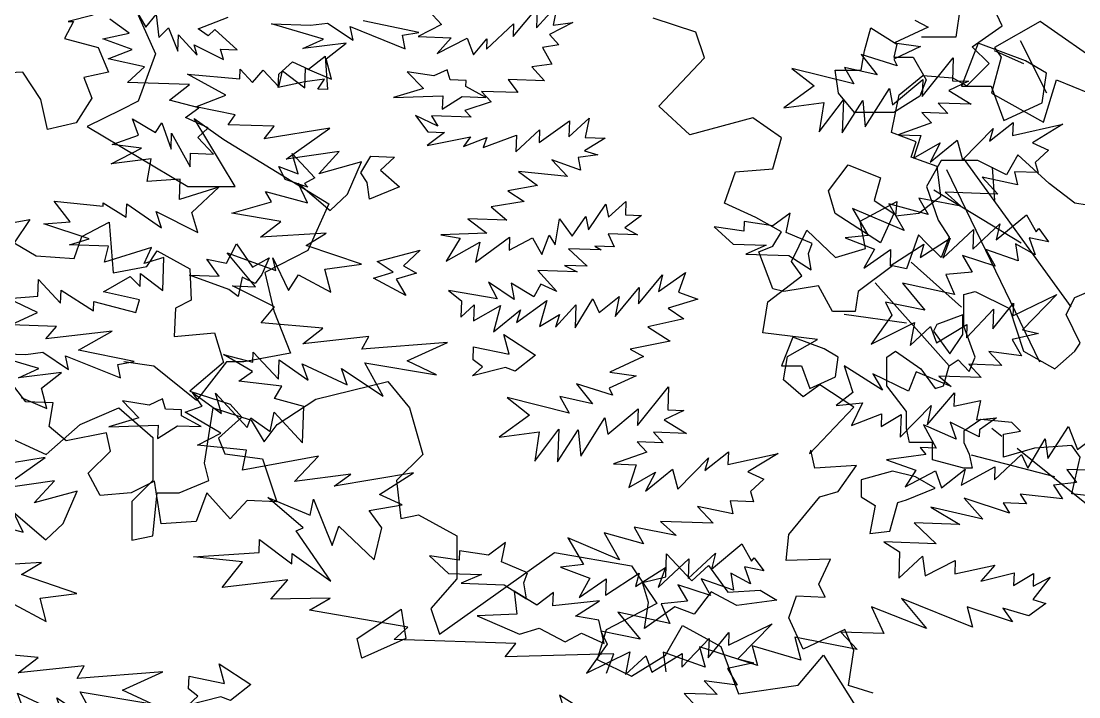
# Model space of a CAD drawing. Header units: inches. Extents: x -11 to 128, y 7 to 56.
# Drawn here: x 15.6668 to 16.0518, y 22.8188 to 23.0647 of the extents above; entities that cross this region are included whole.
import ezdxf

# ---------------------------------------------------------------- set-up
doc = ezdxf.new("R2010")
doc.units = ezdxf.units.IN
doc.header["$MEASUREMENT"] = 0
doc.layers.add('CAY', color=94, linetype='Continuous')
doc.layers.add('CAY-3', color=61, linetype='Continuous')
picture_1 = doc.add_image_def('image1.jpg', size_in_pixel=(1680, 1093))

# ---------------------------------------------------------------- blocks, each defined once
blk = doc.blocks.new('A$C76451831')
at = {"layer": 'CAY'}
for p, q in [((3764.02, 1772.81), (3822.39, 1786.97)), ((3822.39, 1786.97), (3840.08, 1765.74)), ((3732.77, 1752.17), (3764.02, 1772.81)), ((3572.98, 1752.17), (3604.23, 1765.74)), ((3604.23, 1765.74), (3631.94, 1741.55)), ((3673.8, 1720.91), (3680.88, 1765.74)), ((3680.88, 1765.74), (3711.54, 1755.71)), ((3840.08, 1765.74), (3850.69, 1727.98)), ((3545.27, 1727.98), (3572.98, 1752.17)), ((3711.54, 1755.71), (3722.15, 1738.01)), ((3722.15, 1738.01), (3732.77, 1752.17)), ((3507.53, 1745.09), (3545.27, 1727.98)), ((3631.94, 1741.55), (3631.94, 1706.75)), ((3850.69, 1727.98), (3829.46, 1706.75)), ((3677.34, 1706.75), (3673.8, 1720.91)), ((3631.94, 1706.75), (3614.84, 1689.64)), ((3653.17, 1696.72), (3677.34, 1706.75)), ((3829.46, 1706.75), (3833, 1676.08)), ((3614.84, 1689.64), (3614.84, 1658.38)), ((3631.94, 1661.92), (3635.48, 1696.72)), ((3635.48, 1696.72), (3653.17, 1696.72)), ((3833, 1676.08), (3847.15, 1679.03)), ((3847.15, 1679.03), (3878.4, 1661.92)), ((3614.84, 1658.38), (3631.94, 1661.92)), ((3878.4, 1661.92), (3878.4, 1627.12)), ((3864.25, 1582.29), (3957.41, 1648.35)), ((3957.41, 1648.35), (4019.91, 1637.74)), ((4019.91, 1637.74), (4040.55, 1607.06)), ((3878.4, 1627.12), (3857.18, 1602.93)), ((4040.55, 1607.06), (3999.28, 1585.83)), ((3857.18, 1602.93), (3864.25, 1582.29)), ((4047.62, 1565.18), (4061.19, 1589.37)), ((4061.19, 1589.37), (4092.44, 1572.26)), ((3999.28, 1585.83), (3992.2, 1561.64)), ((4092.44, 1572.26), (4106.59, 1533.92)), ((3992.2, 1561.64), (4019.91, 1548.08)), ((4019.91, 1548.08), (4047.62, 1565.18)), ((4154.94, 1541), (4175.57, 1565.18)), ((4175.57, 1565.18), (4217.44, 1499.12)), ((4106.59, 1533.92), (4154.94, 1541)), ((2009.28, 881.69), (1985.53, 892.25)), ((2027.76, 857.92), (2006.64, 900.17)), ((2047.68, 684.5), (1960.21, 805.07)), ((1985.76, 770.86), (1983.84, 797.94)), ((2022.33, 639.81), (1946.85, 795.64)), ((2006.99, 736.26), (1936.23, 779.12)), ((1958.78, 684.36), (1917.81, 720.82)), ((1948.81, 636.77), (1888.67, 704.01)), ((1914.22, 671.37), (1863.51, 678.45)), ((1991.49, 579.54), (1983.4, 586.04)), ((2041.19, 539.64), (2003.71, 569.74)), ((2034.5, 546.71), (1966.89, 564.41)), ((2089.93, 500.71), (2041.19, 539.64)), ((5683.65, 539.8), (5680.11, 515.62)), ((5125.31, 526.29), (5156.99, 525.18)), ((5167.47, 513.94), (5125.31, 526.29)), ((5156.99, 525.18), (5170.65, 526.97)), ((5170.65, 526.97), (5191.46, 513.1)), ((5189.12, 524.06), (5233.82, 506.18)), ((5191.46, 513.1), (5189.12, 524.06)), ((5244.7, 519.4), (5199.71, 528.68)), ((5657.66, 523.56), (5630.49, 510.91)), ((5646.99, 529.38), (5657.66, 523.56)), ((5231.48, 517.14), (5244.7, 519.4)), ((5233.82, 506.18), (5231.48, 517.14)), ((5680.11, 515.62), (5652.4, 515.62)), ((5150.9, 506.35), (5167.47, 513.94)), ((5185.94, 510.57), (5150.9, 506.35)), ((5169.64, 497.99), (5185.94, 510.57)), ((5651.68, 507.91), (5630.03, 497.78)), ((5630.49, 510.91), (5651.68, 507.91)), ((5174.04, 481.52), (5169.64, 497.99)), ((5632.55, 492.25), (5603.42, 501.43)), ((5603.42, 501.43), (5616.44, 485.11)), ((5630.03, 497.78), (5632.55, 492.25)), ((5652.99, 467.51), (5678.1, 498.82)), ((5678.1, 498.82), (5677.45, 480.26)), ((5099.74, 481.85), (5100.01, 489.54)), ((5100.01, 489.54), (5110.05, 478.77)), ((5110.05, 478.77), (5118.57, 488.9)), ((5118.57, 488.9), (5131.23, 475.31)), ((5152.5, 474.56), (5153.06, 490.41)), ((5153.06, 490.41), (5174.04, 481.52)), ((5597.6, 477.61), (5547.29, 490.25)), ((5547.29, 490.25), (5565.37, 476.01)), ((5589.92, 491.02), (5597.6, 477.61)), ((5616.44, 485.11), (5589.92, 491.02)), ((5057.27, 485.6), (5099.74, 481.85)), ((5088.4, 468.64), (5057.27, 485.6)), ((5131.23, 475.31), (5134.41, 488.34)), ((5134.41, 488.34), (5152.5, 474.56)), ((5628.73, 460.65), (5653.46, 481.1)), ((5653.46, 481.1), (5652.99, 467.51)), ((5677.45, 480.26), (5690.58, 479.8)), ((5565.37, 476.01), (5540.74, 458.29)), ((5606.81, 442.83), (5626.47, 473.88)), ((5626.47, 473.88), (5628.73, 460.65)), ((5690.58, 479.8), (5674.45, 472.2)), ((5674.45, 472.2), (5692.64, 461.14)), ((5064.05, 459.07), (5088.4, 468.64)), ((5569.51, 438.7), (5589, 464.76)), ((5589, 464.76), (5588.07, 438.05)), ((5588.07, 438.05), (5604.84, 464.21)), ((5604.84, 464.21), (5606.81, 442.83)), ((5096, 452.51), (5064.05, 459.07)), ((5540.74, 458.29), (5573.06, 462.6)), ((5573.06, 462.6), (5569.51, 438.7)), ((5665.94, 462.08), (5673.8, 453.64)), ((5692.64, 461.14), (5665.94, 462.08)), ((5062.55, 449.63), (5086.72, 432.52)), ((5090.28, 444.55), (5096, 452.51)), ((5660.39, 445.95), (5633.33, 436.47)), ((5652.53, 454.38), (5660.39, 445.95)), ((5673.8, 453.64), (5652.53, 454.38)), ((5707.46, 431.16), (5726.57, 446.36)), ((5726.57, 446.36), (5726.2, 435.94)), ((5127.39, 443.26), (5090.28, 444.55)), ((5119.34, 433.11), (5127.39, 443.26)), ((5172.65, 441.67), (5119.34, 433.11)), ((5137.34, 416.61), (5172.65, 441.67)), ((5685.63, 416.05), (5710.54, 441.48)), ((5710.54, 441.48), (5707.46, 431.16)), ((5726.2, 435.94), (5766.85, 444.95)), ((5766.85, 444.95), (5742.31, 429.94)), ((5633.33, 436.47), (5651.88, 435.82)), ((5651.88, 435.82), (5645.8, 417.45)), ((5645.8, 417.45), (5667.53, 429.83)), ((5659.29, 414.25), (5681.21, 432.08)), ((5667.53, 429.83), (5659.29, 414.25)), ((5681.21, 432.08), (5685.63, 416.05)), ((5742.31, 429.94), (5755.24, 424.05)), ((5180.15, 422.83), (5137.34, 416.61)), ((5163.66, 404.81), (5180.15, 422.83)), ((5755.24, 424.05), (5744.47, 414)), ((5198.44, 414.48), (5163.66, 404.81)), ((5187.1, 388.13), (5198.44, 414.48)), ((5744.47, 414), (5746.9, 405.75)), ((5746.9, 405.75), (5727.89, 406.42)), ((5727.89, 406.42), (5730.24, 395.91)), ((5154.68, 381.1), (5147.08, 397.23)), ((5147.08, 397.23), (5173.04, 375.02)), ((5701.45, 401.9), (5714.12, 388.31)), ((5730.24, 395.91), (5701.45, 401.9)), ((5120.57, 390.45), (5154.68, 381.1)), ((5125.26, 382.13), (5120.57, 390.45)), ((5173.04, 375.02), (5187.1, 388.13)), ((5714.12, 388.31), (5671.57, 389.8)), ((5671.57, 389.8), (5684.32, 378.47)), ((5093.21, 372.82), (5125.26, 382.13)), ((5171.94, 380.31), (5154.84, 342.56)), ((5625.93, 380.51), (5638.32, 358.77)), ((5657.8, 371.69), (5625.93, 380.51)), ((5650.11, 385.11), (5657.8, 371.69)), ((5684.32, 378.47), (5650.11, 385.11)), ((5132.85, 366), (5093.21, 372.82)), ((5596.34, 376.56), (5609.18, 354.8)), ((5638.32, 358.77), (5596.34, 376.56)), ((5712.82, 351.18), (5737.55, 371.63)), ((5737.55, 371.63), (5745.22, 357.76)), ((5116.55, 353.42), (5132.85, 366)), ((5693.98, 343.68), (5715.99, 364.22)), ((5715.99, 364.22), (5712.82, 351.18)), ((5745.22, 357.76), (5747.58, 360.4)), ((5747.58, 360.4), (5755.36, 349.7)), ((5169.68, 356.55), (5116.55, 353.42)), ((5153.48, 346.69), (5169.68, 356.55)), ((5609.18, 354.8), (5590.52, 352.74)), ((5590.52, 352.74), (5614.23, 343.75)), ((5651.15, 337.02), (5675.71, 352.48)), ((5669.71, 336.37), (5694.53, 359.53)), ((5675.71, 352.48), (5669.71, 336.37)), ((5694.53, 359.53), (5693.98, 343.68)), ((5755.36, 349.7), (5739.62, 352.97)), ((5739.62, 352.97), (5744.58, 339.2)), ((5198.26, 331.53), (5153.48, 346.69)), ((5614.23, 343.75), (5605.53, 328.18)), ((5605.53, 328.18), (5627.35, 343.29)), ((5626.89, 330.16), (5654.25, 347.79)), ((5627.35, 343.29), (5626.89, 330.16)), ((5654.25, 347.79), (5651.15, 337.02)), ((5730.81, 334.24), (5704.39, 343.32)), ((5704.39, 343.32), (5712.08, 329.9)), ((5744.58, 339.2), (5728.57, 347.91)), ((5728.57, 347.91), (5730.81, 334.24)), ((5112.43, 313.22), (5089.38, 340.77)), ((5089.38, 340.77), (5128.75, 326.25)), ((5154.84, 342.56), (5120.06, 324.86)), ((5126.39, 336.76), (5139.05, 310.02)), ((5128.75, 326.25), (5126.39, 336.76)), ((5712.08, 329.9), (5685.64, 338.53)), ((5685.64, 338.53), (5693.33, 325.12)), ((5168.67, 327.57), (5198.26, 331.53)), ((5173.45, 308.82), (5168.67, 327.57)), ((5120.06, 324.86), (5127.13, 293.6)), ((5139.05, 310.02), (5147.21, 322.88)), ((5147.21, 322.88), (5173.45, 308.82)), ((5693.33, 325.12), (5671.96, 323.14)), ((5671.96, 323.14), (5679.1, 307.03)), ((5093.87, 313.86), (5112.43, 313.22)), ((5127.72, 296.82), (5093.87, 313.86)), ((5636.83, 316.21), (5655.1, 294.27)), ((5679.1, 307.03), (5636.83, 316.21)), ((5623.15, 300.82), (5628.22, 290.22)), ((5655.1, 294.27), (5623.15, 300.82)), ((5726.53, 289.51), (5762.02, 306.85)), ((5762.02, 306.85), (5734.29, 278.35)), ((5116.85, 284.05), (5127.72, 296.82)), ((5127.13, 293.6), (5140.69, 259.39)), ((5688.75, 271.78), (5710.86, 295.04)), ((5710.31, 279.19), (5726.89, 299.92)), ((5710.86, 295.04), (5710.31, 279.19)), ((5726.89, 299.92), (5726.53, 289.51)), ((5166.99, 279.58), (5116.85, 284.05)), ((5628.22, 290.22), (5611.54, 266.77)), ((5611.54, 266.77), (5646.58, 284.14)), ((5646.58, 284.14), (5643.22, 265.67)), ((5150.69, 267), (5166.99, 279.58)), ((5643.22, 265.67), (5659.62, 280.96)), ((5659.62, 280.96), (5664.59, 267.64)), ((5664.59, 267.64), (5689.13, 282.65)), ((5689.13, 282.65), (5688.75, 271.78)), ((5747.32, 275.18), (5725.86, 270.49)), ((5734.29, 278.35), (5747.32, 275.18)), ((5204.37, 272.83), (5150.69, 267)), ((5198.57, 262.61), (5204.37, 272.83)), ((5268.09, 267.89), (5198.57, 262.61)), ((5235.4, 253.16), (5268.09, 267.89)), ((5725.86, 270.49), (5733.55, 257.07)), ((5110.03, 244.39), (5086.5, 258.36)), ((5086.5, 258.36), (5110.3, 252.09)), ((5140.69, 259.39), (5102.96, 252.31)), ((5110.3, 252.09), (5110.58, 260.24)), ((5110.58, 260.24), (5131.11, 238.22)), ((5733.55, 257.07), (5706.94, 260.72)), ((5706.94, 260.72), (5717.43, 249.48)), ((5029.84, 248.77), (5005.67, 252.31)), ((5064.63, 221.05), (5029.84, 248.77)), ((5088.81, 252.31), (5064.63, 221.05)), ((5102.96, 252.31), (5088.81, 252.31)), ((5131.11, 238.22), (5131.66, 254.07)), ((5131.66, 254.07), (5155.1, 237.38)), ((5155.1, 237.38), (5150.12, 250.7)), ((5150.12, 250.7), (5186.68, 233.56)), ((5200.91, 251.65), (5259.03, 241.91)), ((5215.82, 224.38), (5200.91, 251.65)), ((5259.03, 241.91), (5235.4, 253.16)), ((5620.65, 229.28), (5589.62, 248.95)), ((5589.62, 248.95), (5596.57, 227.4)), ((5717.43, 249.48), (5690.72, 250.41)), ((5690.72, 250.41), (5700.77, 239.63)), ((5098.88, 236.62), (5110.03, 244.39)), ((5186.68, 233.56), (5182.16, 246.86)), ((5182.16, 246.86), (5215.82, 224.38)), ((5641.92, 228.54), (5612.96, 242.7)), ((5612.96, 242.7), (5620.65, 229.28)), ((5647.91, 244.2), (5641.92, 228.54)), ((5676.5, 232.32), (5647.91, 244.2)), ((5700.77, 239.63), (5666.37, 240.83)), ((5666.37, 240.83), (5676.5, 232.32)), ((5133.64, 232.69), (5098.88, 236.62)), ((5127.84, 222.47), (5133.64, 232.69)), ((5069.17, 216.35), (5061.4, 227.51)), ((5061.4, 227.51), (5084.82, 210.37)), ((5079.96, 226.86), (5105.73, 199.21)), ((5084.82, 210.37), (5079.96, 226.86)), ((5596.57, 227.4), (5583.06, 216.99)), ((5656.83, 201.27), (5679.04, 227.24)), ((5679.04, 227.24), (5678.66, 216.38)), ((5055.4, 211.39), (5069.17, 216.35)), ((5151.64, 216.19), (5127.84, 222.47)), ((5150.61, 186.76), (5151.64, 216.19)), ((5583.06, 216.99), (5604.43, 218.97)), ((5604.43, 218.97), (5595.64, 200.69)), ((5635.18, 191.15), (5660.1, 217.02)), ((5660.1, 217.02), (5656.83, 201.27)), ((5678.66, 216.38), (5700.12, 221.07)), ((5700.12, 221.07), (5696.85, 205.31)), ((5084.27, 194.52), (5055.4, 211.39)), ((5105.73, 199.21), (5108.71, 206.81)), ((5108.71, 206.81), (5124.19, 195.85)), ((5124.19, 195.85), (5127.46, 211.6)), ((5127.46, 211.6), (5150.61, 186.76)), ((5595.64, 200.69), (5619.99, 210.27)), ((5619.99, 210.27), (5619.62, 199.85)), ((5619.62, 199.85), (5635.83, 209.71)), ((5635.83, 209.71), (5635.18, 191.15)), ((5696.85, 205.31), (5713.22, 207.01)), ((5713.22, 207.01), (5699.28, 197.07)), ((5654.12, 201.37), (5664.33, 182.42)), ((5680.44, 189.57), (5654.12, 201.37)), ((5699.09, 191.64), (5675.48, 203.34)), ((5675.48, 203.34), (5680.44, 189.57)), ((5754.66, 173.83), (5771.43, 199.99)), ((5771.43, 199.99), (5778.93, 181.14)), ((5065.35, 184.75), (5084.27, 194.52)), ((5699.28, 197.07), (5699.09, 191.64)), ((5738.54, 166.23), (5752.5, 189.77)), ((5752.5, 189.77), (5754.66, 173.83)), ((5778.93, 181.14), (5795.23, 193.72)), ((5105.08, 180.65), (5065.35, 184.75)), ((5101.8, 164.44), (5105.08, 180.65)), ((5651.21, 182.88), (5655.99, 177.27)), ((5664.33, 182.42), (5651.21, 182.88)), ((5163.37, 175.89), (5101.8, 164.44)), ((5144.07, 155.26), (5163.37, 175.89)), ((5655.99, 177.27), (5624.12, 172.95)), ((5624.12, 172.95), (5647.84, 164.41)), ((5711.47, 156.75), (5733.48, 177.29)), ((5733.48, 177.29), (5738.54, 166.23)), ((5647.84, 164.41), (5639.22, 151.11)), ((5639.22, 151.11), (5663.68, 163.86)), ((5663.68, 163.86), (5668.64, 150.09)), ((5668.64, 150.09), (5687.75, 165.29)), ((5684.58, 152.25), (5711.83, 167.16)), ((5687.75, 165.29), (5684.58, 152.25)), ((5711.83, 167.16), (5711.47, 156.75)), ((5794.2, 164.29), (5770.22, 165.13)), ((5770.22, 165.13), (5778, 154.43)), ((5189.6, 161.37), (5144.07, 155.26)), ((5240.39, 162.32), (5176.11, 151.42)), ((5176.11, 151.42), (5189.6, 161.37)), ((5213.04, 144.69), (5240.39, 162.32)), ((5778, 154.43), (5759.35, 152.36)), ((5759.35, 152.36), (5766.66, 141.22)), ((5150.92, 117.85), (5122.33, 142.42)), ((5122.33, 142.42), (5156.72, 128.07)), ((5156.72, 128.07), (5159.44, 141.12)), ((5159.44, 141.12), (5174.44, 103.42)), ((5231.32, 136.34), (5213.04, 144.69)), ((5723.66, 129.58), (5686.93, 141.74)), ((5686.93, 141.74), (5702.2, 124.89)), ((5737.52, 137.25), (5718.51, 137.92)), ((5718.51, 137.92), (5723.66, 129.58)), ((5766.66, 141.22), (5732.36, 145.14)), ((5732.36, 145.14), (5737.52, 137.25)), ((5204.43, 131.84), (5231.32, 136.34)), ((5214.82, 117.88), (5204.43, 131.84)), ((5702.2, 124.89), (5659.94, 134.52)), ((5659.94, 134.52), (5683.47, 120.56)), ((5646.36, 121.85), (5664.34, 104.9)), ((5683.47, 120.56), (5646.36, 121.85)), ((5145.4, 115.32), (5150.92, 117.85)), ((5173.42, 74.45), (5145.4, 115.32)), ((5174.44, 103.42), (5179.97, 119.1)), ((5179.97, 119.1), (5208.47, 91.81)), ((5208.47, 91.81), (5214.82, 117.88)), ((5115.33, 97.78), (5115.69, 108.2)), ((5115.69, 108.2), (5141.75, 88.7)), ((5621.8, 106.39), (5634.65, 98.23)), ((5664.34, 104.9), (5621.8, 106.39)), ((5062.19, 94.2), (5115.33, 97.78)), ((5141.75, 88.7), (5142.03, 96.85)), ((5142.03, 96.85), (5173.42, 74.45)), ((5634.65, 98.23), (5633.91, 76.95)), ((5633.91, 76.95), (5653.12, 94.87)), ((5653.12, 94.87), (5655.28, 78.93)), ((5101.92, 90.09), (5062.19, 94.2)), ((5085.34, 69.36), (5101.92, 90.09)), ((5655.28, 78.93), (5679.72, 91.22)), ((5679.72, 91.22), (5679.35, 80.35)), ((5679.35, 80.35), (5711.76, 87.38)), ((5711.76, 87.38), (5700.44, 74.63)), ((5700.44, 74.63), (5727.42, 81.39)), ((5727.42, 81.39), (5727.05, 70.98)), ((5727.05, 70.98), (5743.26, 80.84)), ((5756.74, 77.65), (5742.51, 59.56)), ((5743.26, 80.84), (5742.89, 70.43)), ((5742.89, 70.43), (5756.74, 77.65)), ((5138.57, 75.66), (5085.34, 69.36)), ((5124.88, 59.82), (5138.57, 75.66)), ((5172.95, 60.86), (5124.88, 59.82)), ((5156.29, 51.02), (5172.95, 60.86)), ((5693.7, 37.24), (5636.06, 60.56)), ((5636.06, 60.56), (5656.51, 36.27)), ((5656.51, 36.27), (5611.8, 53.7)), ((5611.8, 53.7), (5621.92, 32.04)), ((5726.02, 41.55), (5689.29, 53.71)), ((5689.29, 53.71), (5693.7, 37.24)), ((5739.34, 46.52), (5718.26, 52.7)), ((5718.26, 52.7), (5726.02, 41.55)), ((5753.28, 56.46), (5739.34, 46.52)), ((5742.51, 59.56), (5753.28, 56.46)), ((5236.02, 37.35), (5156.29, 51.02)), ((5224.8, 27.32), (5236.02, 37.35)), ((5323.46, 23.87), (5224.8, 27.32)), ((5600.17, 19.2), (5549.77, 29.12)), ((5549.77, 29.12), (5554.55, 10.36)), ((5621.92, 32.04), (5587.07, 33.25)), ((5587.07, 33.25), (5600.17, 19.2)), ((5314.94, 13.29), (5323.46, 23.87)), ((5472.46, 21.39), (5476.87, 4.92)), ((5519.51, 6.15), (5472.46, 21.39)), ((5515.09, 22.17), (5519.51, 6.15)), ((5554.55, 10.36), (5515.09, 22.17)), ((5402.93, 15.66), (5314.94, 13.29)), ((5396.95, 0), (5402.93, 15.66)), ((5476.87, 4.92), (5442.85, 16.98)), ((5442.85, 16.98), (5445.02, 1.04))]:
    blk.add_line(p, q, dxfattribs=at)
for points in [[(4216, 1534.28), (4195.96, 1540.61), (4200.18, 1569.09), (4192.8, 1585.96), (4159.05, 1570.14), (4147.45, 1595.45), (4153.77, 1613.38), (4176.98, 1612.33), (4171.7, 1622.87), (4181.2, 1642.91), (4145.34, 1641.86), (4147.45, 1662.95), (4172.76, 1693.54), (4187.52, 1697.76), (4202.29, 1718.85), (4168.54, 1716.74), (4165.38, 1731.51), (4164.32, 1728.34), (4200.18, 1766.31), (4172.76, 1784.24), (4159.05, 1774.75), (4143.23, 1788.46), (4146.39, 1807.45), (4170.65, 1821.16), (4126.35, 1826.43), (4130.57, 1851.74), (4157.99, 1872.84), (4149.56, 1884.44), (4162.21, 1909.75), (4185.41, 1887.6), (4209.67, 1894.98), (4205.45, 1917.13), (4234.98, 1932.95), (4233.93, 1921.35), (4252.91, 1923.46), (4270.84, 1937.17), (4267.68, 1961.43), (4246.59, 1968.81), (4250.81, 1981.47), (4230.77, 1988.85), (4237.09, 2019.44), (4256.08, 2035.26), (4280.34, 2033.15), (4291.94, 2026.82), (4309.87, 2044.75), (4296.16, 2058.46), (4320.41, 2075.34), (4311.98, 2093.27)], [(1254.54, 921.17), (1234.5, 915.9), (1238.72, 915.9), (1231.34, 902.19), (1258.76, 894.8), (1267.2, 874.77), (1247.16, 870.55), (1253.49, 853.67)], [(2080.49, 763.78), (2050.62, 768.5), (2029.79, 784.63), (2004.24, 807.83), (1995.2, 791.7), (1972, 803.11), (1942.13, 803.11), (1930.34, 782.27), (1939.77, 754.74), (1948.81, 740.98), (1942.13, 724.46), (1930.34, 736.26), (1923.73, 742.87), (1914.22, 715.42), (1902.82, 717.77), (1874.91, 696.93), (1872.55, 680.81), (1854.08, 680.81), (1842.68, 701.65), (1814.77, 696.93), (1805.73, 699.29), (1794.33, 729.18), (1805.73, 733.9), (1812.81, 745.3), (1791.97, 757.1), (1766.42, 768.5), (1775.46, 794.06), (1805.73, 796.42), (1812.81, 821.59), (1789.61, 837.71), (1738.51, 823.95), (1713.36, 847.15), (1750.31, 886.48), (1743.23, 907.32), (1708.64, 918.72)], [(1174.79, 374.84), (1198.22, 358.15), (1193.25, 371.47), (1229.81, 354.33), (1225.29, 367.63), (1258.94, 345.15), (1244.04, 372.42), (1302.15, 362.68), (1278.53, 373.93), (1311.22, 388.66), (1241.7, 383.38), (1247.49, 393.61), (1193.82, 387.77), (1210.12, 400.35), (1159.97, 404.82)], [(1190.33, 443.66), (1216.58, 429.59), (1211.79, 448.35), (1241.39, 452.3), (1196.6, 467.46), (1212.81, 477.32), (1159.68, 474.19)], [(1163.69, 511.23), (1197.8, 501.87), (1190.21, 518.01), (1216.17, 495.79), (1230.22, 508.9), (1241.57, 535.25), (1206.79, 525.59), (1223.28, 543.6), (1180.46, 537.39), (1215.78, 562.45), (1162.46, 553.88)], [(1196.18, 611.18), (1217.17, 602.29), (1212.76, 618.77), (1229.06, 631.34), (1194.02, 627.13), (1210.6, 634.71), (1168.43, 647.06), (1200.12, 645.95), (1213.77, 647.74), (1234.59, 633.87), (1232.25, 644.83), (1276.94, 626.95), (1274.6, 637.91), (1287.82, 640.17), (1242.83, 649.45), (1270.11, 664.82), (1216.42, 658.53), (1224.93, 668.66), (1187.81, 669.96), (1209.46, 680.08), (1185.84, 691.33), (1209.92, 693.21), (1210.4, 706.8), (1228.31, 687.58), (1228.67, 698), (1254.82, 681.22), (1255.09, 688.91), (1289.22, 680.02), (1292.3, 690.34), (1263.07, 696.8), (1284.8, 709.18), (1292.68, 701.2), (1293.04, 711.62), (1311.14, 697.84), (1312.07, 724.55), (1296.04, 719.67), (1301.93, 732.61), (1263.9, 720.79), (1267.08, 733.83), (1235.4, 734.94), (1251.43, 739.82), (1214.69, 751.98), (1236.05, 753.5), (1223.04, 770.27), (1262.77, 766.17), (1262.86, 768.88), (1281.49, 757.35), (1281.87, 768.22), (1310.19, 748.64), (1305.67, 761.95), (1339.52, 744.9), (1334.64, 760.94), (1356.65, 781.48), (1324.59, 771.71), (1325.16, 788.02), (1298.36, 786.23), (1301.73, 804.7), (1269.4, 800.39), (1293.86, 813.13), (1269.96, 816.24), (1291.51, 823.64), (1286.54, 836.96), (1305.19, 825.89), (1310.45, 833.86), (1317.85, 812.3), (1318.31, 825.43), (1333.22, 798.16), (1333.6, 809.03), (1352.16, 808.38), (1339.49, 821.97), (1347.92, 829.83), (1329.63, 838.18), (1340.33, 845.97), (1316.53, 852.24), (1332.83, 864.81), (1282.59, 866.57), (1296.17, 879.24), (1266.94, 885.7), (1286.24, 893.19), (1262.52, 901.72), (1283.98, 906.41), (1268.07, 917.85)], [(1289.61, 924.8), (1297.3, 911.39), (1305.81, 921.52), (1307.87, 902.86), (1315.85, 910.74), (1323.35, 891.89), (1323.81, 905.02), (1339.1, 888.62), (1336.67, 896.87), (1360.27, 885.16), (1357.84, 893.41), (1371.42, 892.93), (1353.42, 909.43), (1347.8, 904.19), (1339.84, 909.9), (1364.19, 919.48)], [(1526.6, 924.69), (1537.08, 913.44), (1518.16, 903.68), (1544.87, 902.74), (1533.55, 889.99), (1557.99, 902.29), (1562.97, 888.96), (1573.83, 901.73), (1573.55, 893.58), (1595.56, 914.12), (1595.2, 903.71), (1614.59, 927.06), (1614.03, 910.76), (1630.98, 929.2), (1627.7, 913), (1643.63, 915.16), (1624.71, 905.4), (1632.12, 896.98), (1618.9, 894.72), (1626.59, 881.3), (1610.2, 879.16), (1620.69, 867.91), (1591.27, 868.94), (1599.05, 858.24), (1569.63, 859.27), (1577.49, 850.83), (1555.95, 843.88), (1561.19, 838.25), (1529.06, 839.38), (1534.21, 831.04), (1515.93, 839.83), (1525.89, 826.34), (1539.46, 825.87), (1525.51, 815.47), (1560.64, 822.41), (1554.93, 814.45), (1573.77, 821.95), (1570.77, 813.89), (1597.85, 823.83), (1597.37, 810.24), (1616.58, 828.16), (1616.22, 817.74), (1640.85, 835.47), (1640.39, 822.34), (1656.79, 837.63), (1653.52, 821.88), (1669.81, 821.31), (1653.14, 811.02), (1663.91, 807.92), (1647.97, 805.76), (1649.87, 795.26), (1626.6, 803.78), (1639.27, 790.19), (1599.54, 794.3), (1615, 782.88), (1590.84, 778.74), (1604.13, 770.11), (1577.24, 765.61), (1590, 754.74), (1558.32, 755.85), (1573.78, 744.43), (1536.57, 743.01), (1552.33, 740.19), (1540.81, 721.55), (1568.08, 736.92), (1564.79, 720.71), (1592.24, 741.06), (1591.88, 730.65), (1610.8, 740.41), (1618.48, 727), (1624.47, 742.66), (1629.18, 734.79), (1632.64, 755.97), (1643.03, 742.01), (1654, 757.94), (1656.34, 746.98), (1670.21, 767.81), (1672.56, 757.3), (1686.6, 769.95), (1686.22, 759.09), (1699.34, 758.63), (1685.85, 748.67), (1696.07, 742.88), (1672.09, 743.71), (1677.15, 733.11), (1661.31, 733.66), (1666.65, 730.76), (1639.95, 731.69), (1655.31, 717.55), (1636.76, 718.2), (1646.99, 712.86), (1615.31, 713.96), (1630.58, 697.11), (1617.65, 703), (1611.85, 692.78), (1593.66, 703.84), (1595.92, 690.61), (1575.1, 704.49), (1582.34, 691.09), (1542.7, 697.91), (1553.28, 689.38), (1552.82, 676.25), (1563.59, 686.3), (1563.13, 673.17), (1584.86, 685.56), (1579.14, 664.45), (1601.06, 682.27), (1597.98, 671.95), (1622.62, 689.68), (1616.44, 668.59), (1632.65, 678.45), (1629.57, 668.13), (1646.06, 686.14), (1645.41, 667.58), (1659.83, 691.1), (1664.88, 680.04), (1681.19, 693.08), (1677.91, 676.87), (1697.3, 700.22), (1696.84, 687.09), (1716.24, 710.44), (1713.05, 696.95), (1734.89, 712.51), (1729.34, 696.38), (1745.01, 690.85), (1720.74, 683.53), (1733.58, 674.93), (1704.34, 668.24), (1722.52, 656.73), (1690.12, 650.15), (1700.79, 644.34), (1673.61, 631.69), (1694.81, 628.68), (1673.15, 618.56), (1675.68, 613.03), (1646.55, 622.2), (1659.57, 605.88), (1633.04, 611.8), (1640.73, 598.38), (1590.42, 611.02), (1608.5, 596.79), (1583.86, 579.06), (1616.19, 583.37), (1612.63, 559.47), (1632.12, 585.53), (1631.19, 558.82), (1647.96, 584.98), (1649.94, 563.61), (1669.6, 594.65), (1671.86, 581.43), (1696.59, 601.87), (1696.11, 588.29), (1721.22, 619.6), (1720.58, 601.03), (1733.7, 600.57), (1717.58, 592.98), (1735.77, 581.92), (1709.07, 582.85), (1716.93, 574.41), (1695.66, 575.16), (1703.52, 566.72), (1676.45, 557.24), (1695.01, 556.59), (1688.93, 538.22), (1710.66, 550.61), (1702.41, 535.03), (1724.33, 552.85), (1728.76, 536.83), (1753.66, 562.25), (1750.58, 551.93), (1769.69, 567.13), (1769.33, 556.72), (1809.97, 565.72), (1785.43, 550.71), (1798.37, 544.82), (1787.59, 534.77), (1790.02, 526.53), (1771.02, 527.19), (1773.37, 516.68), (1744.58, 522.67), (1757.24, 509.09), (1714.7, 510.57), (1727.44, 499.25), (1693.24, 505.88), (1700.92, 492.47), (1669.06, 501.28), (1681.44, 479.55), (1639.47, 497.33), (1652.3, 475.58), (1633.65, 473.51), (1657.35, 464.52), (1648.65, 448.96), (1670.48, 464.06), (1670.02, 450.93), (1697.37, 468.56), (1694.28, 457.79), (1718.83, 473.25), (1712.83, 457.14), (1737.66, 480.3), (1737.1, 464.45), (1759.12, 484.99), (1755.95, 471.96), (1780.68, 492.4), (1788.35, 478.53), (1790.71, 481.17), (1798.49, 470.47), (1782.74, 473.74), (1787.7, 459.97), (1771.69, 468.69), (1773.93, 455.01), (1747.51, 464.09), (1755.2, 450.68), (1728.77, 459.31), (1736.46, 445.89), (1715.09, 443.92), (1722.23, 427.8), (1679.95, 436.98), (1698.22, 415.04), (1666.28, 421.59), (1671.34, 410.99), (1654.66, 387.55), (1689.71, 404.91), (1686.35, 386.44), (1702.74, 401.73), (1707.71, 388.41), (1732.25, 403.42), (1731.87, 392.56), (1753.98, 415.81), (1753.43, 399.96), (1770.02, 420.69), (1769.65, 410.28), (1805.15, 427.63), (1777.42, 399.13), (1790.45, 395.95), (1768.99, 391.26), (1776.68, 377.85), (1750.07, 381.5), (1760.55, 370.25), (1733.85, 371.18), (1743.89, 360.4)], [(1663.78, 350.05), (1632.74, 369.73), (1639.69, 348.18)], [(1253.49, 853.67), (1240.83, 833.63), (1217.63, 828.36), (1212.36, 852.62), (1197.59, 874.77), (1175.44, 873.71)], [(2069.1, 530.59), (2048.26, 532.95), (2054.94, 562.84), (2048.26, 572.28), (2017.99, 569.92), (1992.84, 562.84), (1992.84, 581.32), (2006.6, 583.68), (1999.52, 590.76), (1974.36, 593.12), (1960.61, 583.68), (1960.61, 574.63), (1964.93, 565.2), (1967.29, 553.79), (1960.61, 553.79), (1935.05, 560.48), (1935.05, 574.63), (1916.58, 574.63), (1914.22, 586.04), (1914.22, 599.8), (1898.11, 620.64), (1898.11, 643.85), (1905.18, 648.56), (1925.62, 634.41), (1937.41, 618.28), (1944.1, 620.64), (1948.81, 636.77), (1955.89, 641.49), (1964.93, 632.05), (1969.65, 643.85), (1960.61, 669.01), (1960.61, 694.57), (1969.65, 696.93), (1997.55, 683.17), (2008.95, 648.56), (2034.5, 634.41), (2050.62, 648.56), (2054.94, 655.25), (2043.55, 678.45), (2050.62, 692.21), (2062.02, 696.93)]]:
    blk.add_lwpolyline(points, dxfattribs=at)
for points in [[(4267.54, 1833.17), (4264.9, 1827.89), (4278.1, 1809.4), (4288.66, 1825.25), (4288.66, 1841.09)], [(3821.2, 1594.49), (3833.07, 1602.41), (3837.03, 1578.65), (3801.4, 1562.8), (3797.44, 1578.65)], [(1903.71, 886.97), (1919.55, 886.97), (1930.1, 868.49), (1924.83, 855.28), (1903.71, 842.08), (1872.04, 842.08), (1858.84, 857.92), (1856.21, 876.41), (1877.32, 876.41), (1879.96, 892.25), (1885.24, 910.73), (1906.35, 897.53)], [(2062.07, 857.92), (2075.26, 879.05), (2022.48, 916.01), (1985.53, 894.89), (1990.81, 886.97), (1982.89, 857.92), (2025.12, 834.16), (2035.67, 868.49)], [(1444.62, 860.91), (1436.93, 861.18), (1442.19, 869.16), (1426.25, 866.99), (1404.79, 862.3), (1405.17, 873.17), (1416.4, 883.2), (1429.33, 877.31), (1442.84, 887.72)], [(1428.71, 781.68), (1410.34, 787.76), (1405.28, 798.36), (1420.93, 792.38), (1416.07, 808.87), (1434.41, 789.19), (1426.09, 784.49)], [(1476.88, 785.44), (1471.71, 793.32), (1479.88, 806.64), (1498.89, 805.98), (1487.65, 795.49), (1503.03, 781.8), (1478.67, 771.77)], [(1856.21, 760.23), (1850.93, 778.71), (1866.76, 799.84), (1893.15, 789.28), (1887.88, 770.79), (1903.71, 760.23), (1893.15, 736.47)], [(1364.64, 698.69), (1332.87, 710.23), (1356.86, 709.39), (1346.92, 723.33), (1362.67, 720.07), (1370.91, 735.64), (1383.84, 716.61), (1397.25, 724.3), (1391.35, 710.9), (1386.1, 703.38), (1375.41, 708.74), (1372.14, 692.99)], [(1485.06, 721.23), (1519.82, 730.44), (1506.23, 717.77), (1516.91, 711.96), (1500.42, 707.09), (1508.11, 693.68), (1481.87, 707.74), (1497.9, 712.62)], [(1313.22, 601.66), (1310.78, 609.9), (1300.19, 604.83), (1278.56, 608.31), (1291.67, 594.7), (1267.4, 587.39), (1307.33, 588.72), (1306.95, 577.85), (1323.17, 588.16), (1342.18, 587.5), (1326.17, 596.22), (1326.34, 601.2)], [(1603.76, 460.95), (1606.76, 469.01), (1585.77, 477.9), (1589.04, 493.65), (1575.08, 483.26), (1551.64, 486.8), (1551.37, 479.1), (1527.48, 482.66), (1542.84, 468.52), (1569.55, 467.59), (1552.99, 460.46), (1587.84, 459.24), (1606.01, 447.73)], [(5270.09, 480.89), (5267.66, 489.13), (5257.06, 484.06), (5235.43, 487.54), (5248.55, 473.93), (5224.28, 466.62), (5264.2, 467.94), (5263.82, 457.08), (5280.04, 467.39), (5299.05, 466.73), (5283.04, 475.45), (5283.22, 480.43)], [(1332.03, 374.79), (1332.39, 385.2), (1361.19, 379.21), (1356.76, 395.23), (1382.46, 378.47), (1366.14, 365.44), (1358.09, 368.44), (1331.57, 361.66), (1339.53, 369.08)], [(5560.63, 340.18), (5563.63, 348.23), (5542.64, 357.13), (5545.91, 372.88), (5531.95, 362.49), (5508.51, 366.03), (5508.25, 358.33), (5484.35, 361.88), (5499.72, 347.75), (5526.42, 346.81), (5509.86, 339.69), (5544.71, 338.47), (5562.89, 326.95)], [(5288.9, 254.01), (5289.27, 264.43), (5318.06, 258.44), (5313.63, 274.46), (5339.33, 257.69), (5323.02, 244.66), (5314.96, 247.66), (5288.45, 240.88), (5296.41, 248.31)], [(5431.12, 57.29), (5426.24, 73.32), (5444.99, 78.11), (5445.64, 96.67), (5466.17, 74.65), (5479.75, 87.32), (5495.3, 65.47), (5521.65, 67.27), (5534.95, 59.1), (5502.63, 54.79), (5481.72, 65.95), (5467.95, 47.84), (5452.3, 53.83), (5427.66, 36.1)], [(5395.07, 24.09), (5390.74, 42.83), (5371.82, 46.21), (5391.29, 58.68), (5353.54, 54.56), (5353.92, 65.42), (5340.41, 55.01), (5322.23, 66.53), (5324.3, 47.87), (5292.07, 46.28), (5326.45, 31.48), (5342.48, 36.36), (5363.39, 25.2), (5376.78, 32.44)]]:
    blk.add_lwpolyline(points, close=True, dxfattribs=at)
at = {"layer": 'CAY-3'}
for p, q in [((5017.14, 533.39), (5031.3, 502.12)), ((5031.3, 502.12), (5017.14, 463.78)), ((5017.14, 463.78), (5003.58, 456.71)), ((5003.58, 456.71), (4975.87, 443.14)), ((5095.88, 394.47), (5062.55, 449.63)), ((4975.87, 443.14), (5057.56, 394.47)), ((5086.72, 432.52), (5171.94, 380.31)), ((5057.56, 394.47), (5095.88, 394.47))]:
    blk.add_line(p, q, dxfattribs=at)
for points in [[(1847.4, 650.53), (1821.85, 659.97), (1812.81, 636.77), (1828.92, 636.77), (1835.61, 618.28), (1856.44, 627.72), (1858.8, 643.85)], [(1921.3, 546.71), (1902.82, 551.43), (1877.27, 544.36), (1877.27, 530.59), (1888.67, 523.51), (1884.35, 500.71), (1900.46, 502.67), (1907.15, 525.87), (1914.22, 528.23), (1937.41, 537.67)], [(5736.7, 496.38), (5698.37, 510.54), (5684.81, 475.74), (5708.98, 475.74), (5719.01, 448.02), (5750.26, 462.17), (5753.8, 486.36)]]:
    blk.add_lwpolyline(points, close=True, dxfattribs=at)
blk.add_lwpolyline([(4876.64, 358.19), (4929.38, 367.68), (4916.72, 348.7), (4934.65, 338.15), (4965.24, 336.04), (4971.56, 353.97), (4993.71, 365.57), (4996.88, 324.44), (5024.3, 329.71), (5032.74, 342.37), (5059.1, 327.61), (5060.16, 302.29), (5047.5, 295.96), (5046.45, 272.76), (5079.14, 275.93), (5086.52, 251.67), (5059.1, 228.46), (5091.8, 217.92), (5101.29, 207.37), (5082.31, 190.5), (5087.58, 177.84), (5118.16, 173.62), (5129.77, 138.82), (5105.51, 139.87), (5091.8, 125.11), (5072.81, 146.2), (5064.38, 123), (5035.9, 120.89), (5030.63, 155.69), (5011.64, 146.2), (4986.33, 144.09), (4976.84, 162.02), (4994.77, 179.95), (4991.6, 194.71), (4958.91, 188.39), (4945.2, 199.99), (4948.36, 218.97), (4926.21, 220.03), (4908.28, 243.23)], dxfattribs=at)

msp = doc.modelspace()

# ---------------------------------------------------------------- block references
at = {"layer": 'CAY', "xscale": 0.0004489089019145984, "yscale": 0.0004489089019145984, "zscale": 0.0004489089019145984}
for p in [(13.45711, 22.82744), (15.12979, 22.65341), (14.08437, 22.13133)]:
    msp.add_blockref('A$C76451831', p, dxfattribs=at)

# ---------------------------------------------------------------- pictures from other files: only their frames are drawn
image = msp.add_image(picture_1, insert=(12.49661, 7.37723), size_in_units=(74.4025, 48.40591))
image.dxf.flags = 6

doc.saveas('drawing.dxf')
